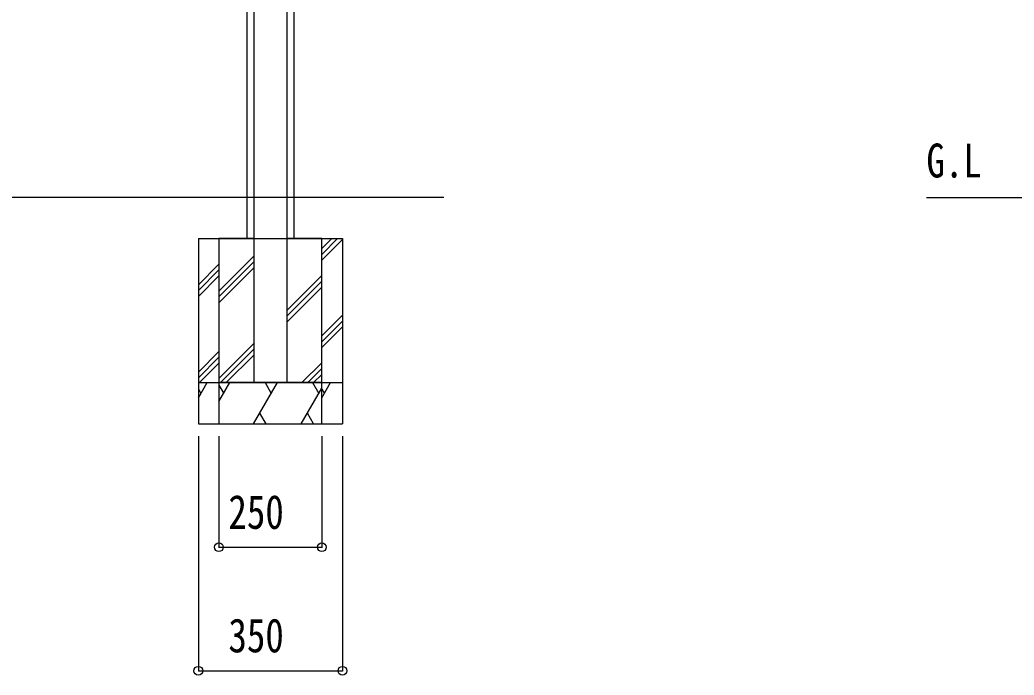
# Model space of a CAD drawing. Units: millimetres, scale not verified. Extents: x -10512 to 10513, y -7424 to 7426.
# Drawn here: x -5743 to -3328, y -2585 to -993 of the extents above; entities that cross this region are included whole.
import ezdxf
from ezdxf.enums import TextEntityAlignment as Align

# ---------------------------------------------------------------- set-up
doc = ezdxf.new("R2010")
doc.units = ezdxf.units.MM
doc.header["$LTSCALE"] = 40
for name, color, linetype in [('0-1_USER1', 3, 'Continuous'), ('0-4_YKK_A1', 4, 'Continuous'), ('0-5_YKK_D', 6, 'Continuous')]:
    doc.layers.add(name, color=color, linetype=linetype)
doc.styles.add('ＭＳ ゴシック', font='')
doc.styles.get('ＭＳ ゴシック').set_extended_font_data('MS Gothic')

msp = doc.modelspace()

# ---------------------------------------------------------------- linework, layer by layer
at = {"layer": '0-4_YKK_A1'}
for p, q in [((-4713.18, -1424.4), (-9022.69, -1424.4)), ((-3540.24, -1424.4), (-1204.15, -1424.4)), ((-5309.65, -1524.4), (-5309.65, -1974.4)), ((-5309.65, -1524.4), (-4959.65, -1524.4)), ((-5191.65, -1524.4), (-5077.65, -1524.4)), ((-5009.65, -1548.59), (-4985.46, -1524.4)), ((-5009.65, -1562.74), (-4971.31, -1524.4)), ((-5009.65, -1576.88), (-4959.65, -1526.88)), ((-4959.65, -1524.4), (-4959.65, -1974.4)), ((-5259.65, -1651.88), (-5174.65, -1566.88)), ((-5309.65, -1636.46), (-5259.65, -1586.46)), ((-5259.65, -1666.02), (-5174.65, -1581.02)), ((-5309.65, -1650.6), (-5259.65, -1600.6)), ((-5309.65, -1664.75), (-5259.65, -1614.75)), ((-5259.65, -1680.16), (-5174.65, -1595.16)), ((-5094.65, -1699.01), (-5009.65, -1614.01)), ((-5094.65, -1713.15), (-5009.65, -1628.15)), ((-5094.65, -1727.29), (-5009.65, -1642.29)), ((-5009.65, -1760.73), (-4959.65, -1710.73)), ((-5009.65, -1774.87), (-4959.65, -1724.87)), ((-5009.65, -1789.01), (-4959.65, -1739.01)), ((-5259.65, -1864.01), (-5174.65, -1779.01)), ((-5309.65, -1848.59), (-5259.65, -1798.59)), ((-5255.9, -1874.4), (-5174.65, -1793.15)), ((-5241.76, -1874.4), (-5174.65, -1807.29)), ((-5309.65, -1862.74), (-5259.65, -1812.74)), ((-5307.17, -1874.4), (-5259.65, -1826.88)), ((-5057.91, -1874.4), (-5009.65, -1826.14)), ((-5043.77, -1874.4), (-5009.65, -1840.28)), ((-5029.62, -1874.4), (-5009.65, -1854.43)), ((-5309.65, -1874.4), (-4959.65, -1874.4)), ((-5309.65, -1911.06), (-5288.48, -1874.4)), ((-5259.65, -1920.53), (-5233.02, -1874.4)), ((-5259.65, -1880.23), (-5248.02, -1900.38)), ((-5084.65, -1874.4), (-5184.65, -1874.4)), ((-5175.28, -1974.4), (-5117.55, -1874.4)), ((-5147.55, -1874.4), (-5132.55, -1900.38)), ((-5032.08, -1874.4), (-5017.08, -1900.38)), ((-5009.65, -1911.06), (-4988.48, -1874.4)), ((-5309.65, -1889.7), (-5303.48, -1900.38)), ((-5059.81, -1974.4), (-5009.65, -1887.52)), ((-5009.65, -1889.7), (-5003.48, -1900.38)), ((-5145.28, -1974.4), (-5160.28, -1948.42)), ((-5029.81, -1974.4), (-5044.81, -1948.42)), ((-5309.65, -1974.4), (-4959.65, -1974.4))]:
    msp.add_line(p, q, dxfattribs=at)
for points in [[(-5191.65, 43.1), (-5191.65, -1424.4), (-5191.65, -1524.4)], [(-5174.65, 38.69), (-5174.65, -1424.4), (-5174.65, -1874.4)], [(-5094.65, 38.69), (-5094.65, -1424.4), (-5094.65, -1874.4)], [(-5077.65, 43.1), (-5077.65, -1424.4), (-5077.65, -1524.4)], [(-5174.65, -1524.4), (-5259.65, -1524.4), (-5259.65, -1874.4)], [(-5009.65, -1874.4), (-5009.65, -1524.4), (-5094.65, -1524.4)]]:
    msp.add_lwpolyline(points, dxfattribs=at)
msp.add_lwpolyline([(-5009.65, -1974.4), (-5009.65, -1874.4), (-5259.65, -1874.4), (-5259.65, -1974.4)], close=True, dxfattribs=at)
at = {"layer": '0-5_YKK_D'}
for p, q in [((-5309.65, -2004.4), (-5309.65, -2575.4)), ((-5259.65, -2004.4), (-5259.65, -2275.4)), ((-5009.65, -2004.4), (-5009.65, -2275.4)), ((-4959.65, -2004.4), (-4959.65, -2575.4)), ((-5259.65, -2274.4), (-5009.65, -2274.4)), ((-5309.65, -2574.4), (-4959.65, -2574.4))]:
    msp.add_line(p, q, dxfattribs=at)
for centre in [(-5259.65, -2274.4), (-5009.65, -2274.4), (-5309.65, -2574.4), (-4959.65, -2574.4)]:
    msp.add_circle(centre, 10.62, dxfattribs=at)

# ---------------------------------------------------------------- texts
at = {"layer": '0-1_USER1', "style": 'ＭＳ ゴシック', "width": 0.8}
msp.add_text('G.L', height=82.48, dxfattribs=at).set_placement((-3540.7, -1400.65), align=Align.BOTTOM_LEFT)
at = {"layer": '0-5_YKK_D', "style": 'ＭＳ ゴシック', "width": 0.8}
for s, p in [('250', (-5236.65, -2254.4)), ('350', (-5236.65, -2554.4))]:
    msp.add_text(s, height=82.48, dxfattribs=at).set_placement(p, align=Align.BOTTOM_LEFT)

doc.saveas('drawing.dxf')
